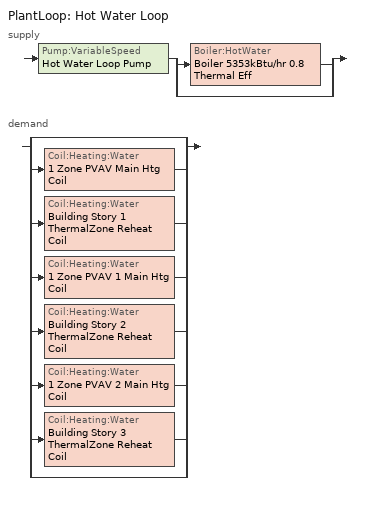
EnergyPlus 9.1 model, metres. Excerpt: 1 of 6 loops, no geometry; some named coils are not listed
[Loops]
PlantLoop 'Hot Water Loop'
 supply: Pump:VariableSpeed 'Hot Water Loop Pump' > split
  | Boiler:HotWater 'Boiler 5353kBtu/hr 0.8 Thermal Eff'
  | bypass
 demand: split
  | bypass
  | Coil:Heating:Water '1 Zone PVAV Main Htg Coil'
  | Coil:Heating:Water 'Building Story 1 ThermalZone Reheat Coil'
  | Coil:Heating:Water '1 Zone PVAV 1 Main Htg Coil'
  | Coil:Heating:Water 'Building Story 2 ThermalZone Reheat Coil'
  | Coil:Heating:Water '1 Zone PVAV 2 Main Htg Coil'
  | Coil:Heating:Water 'Building Story 3 ThermalZone Reheat Coil'
  | bypass
[Coil:Heating:Water] Availability Schedule=Always On Discrete; U-Factor Times Area Value {W/K}=Autosize; Maximum Water Flow Rate {m3/s}=Autosize; Performance Input Method=UFactorTimesAreaAndDesignWaterFlowRate; Rated Capacity {W}=Autosize; Rated Inlet Water Temperature {C}=82.2222; Rated Inlet Air Temperature {C}=12.7778; Rated Outlet Water Temperature {C}=71.1111; Rated Outlet Air Temperature {C}=50; Rated Ratio for Air and Water Convection=0.5
Building Story 1 ThermalZone Reheat Coil; Building Story 2 ThermalZone Reheat Coil; Building Story 3 ThermalZone Reheat Coil
[SetpointManager:Scheduled]
Hot Water Loop Setpoint Manager: Control Variable=Temperature; Schedule=Hot Water Loop Temp - 180F; Setpoint Node or NodeList=Hot Water Loop Supply Outlet Node
[PlantLoop]
Hot Water Loop: Fluid Type=Water; Plant Equipment Operation Scheme=Hot Water Loop Operation Schemes; Maximum Loop Temperature {C}=100; Minimum Loop Temperature {C}=10; Maximum Loop Flow Rate {m3/s}=Autosize; Minimum Loop Flow Rate {m3/s}=0; Plant Loop Volume {m3}=Autocalculate; Load Distribution Scheme=Optimal; Plant Loop Demand Calculation Scheme=SingleSetpoint
[Sizing:Plant]
Hot Water Loop: Loop Type=Heating; Design Loop Exit Temperature {C}=82.2222; Loop Design Temperature Difference {deltaC}=11.1111; Sizing Option=NonCoincident; Zone Timesteps in Averaging Window=1; Coincident Sizing Factor Mode=None
[Pump:VariableSpeed]
Hot Water Loop Pump: Design Maximum Flow Rate {m3/s}=Autosize; Design Pump Head {Pa}=179344; Design Power Consumption {W}=Autosize; Motor Efficiency=0.924; Fraction of Motor Inefficiencies to Fluid Stream=0; Coefficient 1 of the Part Load Performance Curve=0; Coefficient 2 of the Part Load Performance Curve=1; Coefficient 3 of the Part Load Performance Curve=0; Coefficient 4 of the Part Load Performance Curve=0; Design Minimum Flow Rate {m3/s}=0; Pump Control Type=Intermittent; Skin Loss Radiative Fraction=0.5; Design Power Sizing Method=PowerPerFlowPerPressure; Design Electric Power per Unit Flow Rate {W/(m3/s)}=348701.1; Design Shaft Power per Unit Flow Rate per Unit Head=1.28205; Design Minimum Flow Rate Fraction=0
[PlantEquipmentOperationSchemes]
Hot Water Loop Operation Schemes: Control Scheme Object Type 1=PlantEquipmentOperation:HeatingLoad; Control Scheme Name 1=Hot Water Loop Heating Operation Scheme; Control Scheme Schedule Name 1=Always On Discrete
[PlantEquipmentOperation:HeatingLoad]
Hot Water Loop Heating Operation Scheme: Load Range Lower Limit 1 {W}=0; Load Range Upper Limit 1 {W}=1000000000; Range Equipment List Name 1=Hot Water Loop Heating Equipment List
[PlantEquipmentList]
Hot Water Loop Heating Equipment List: Boiler:HotWater, Boiler 5353kBtu/hr 0.8 Thermal Eff
[Boiler:HotWater]
Boiler 5353kBtu/hr 0.8 Thermal Eff: Fuel Type=NaturalGas; Nominal Capacity {W}=Autosize; Nominal Thermal Efficiency=0.8; Efficiency Curve Temperature Evaluation Variable=LeavingBoiler; Normalized Boiler Efficiency Curve=Boiler with Minimum Turndown; Design Water Flow Rate {m3/s}=Autosize; Minimum Part Load Ratio=0; Maximum Part Load Ratio=1.2; Optimum Part Load Ratio=1; Water Outlet Upper Temperature Limit {C}=95; Boiler Flow Mode=LeavingSetpointModulated; Parasitic Electric Load {W}=0; Sizing Factor=1
[Schedule:Day:Interval]
Hot Water Loop Temp - 180F Default: No, 24:00, 82.2222
[Schedule:Week:Daily]
Hot Water Loop Temp - 180F Week Rule - Jan1-Dec31: Hot Water Loop Temp - 180F Default, Hot Water Loop Temp - 180F Default, Hot Water Loop Temp - 180F Default, Hot Water Loop Temp - 180F Default, Hot Water Loop Temp - 180F Default, Hot Water Loop Temp - 180F Default, Hot Water Loop Temp - 180F Default, Hot Water Loop Temp - 180F Default, Hot Water Loop Temp - 180F Default, Hot Water Loop Temp - 180F Default, Hot Water Loop Temp - 180F Default, Hot Water Loop Temp - 180F Default
[Schedule:Year]
Hot Water Loop Temp - 180F: Hot Water Loop Temp - 180F Week Rule - Jan1-Dec31, 1, 1, 12, 31
[Schedule:Constant]
Always On Discrete: Hourly Value=1
[Curve:Cubic]
Boiler with Minimum Turndown: Coefficient1 Constant=0.7791; Coefficient2 x=1.4745; Coefficient3 x**2=-2.5795; Coefficient4 x**3=1.3467; Minimum Value of x {BasedOnField A2}=0; Maximum Value of x {BasedOnField A2}=1.3
